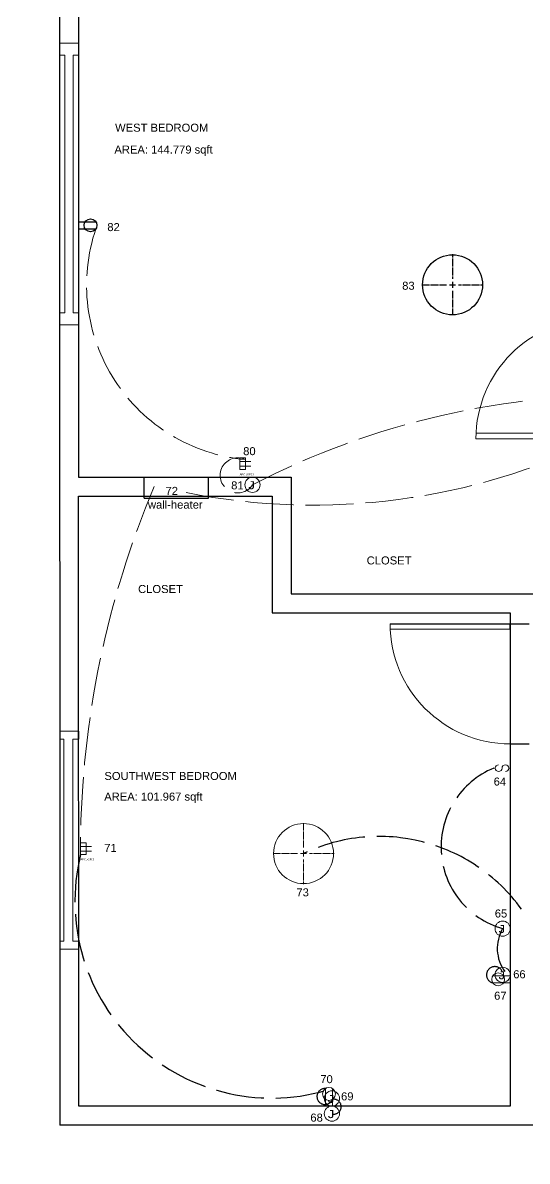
# Model space of a CAD drawing. Header units: inches. Extents: x 26 to 544, y -542 to 369.
# Drawn here: x 26 to 152, y -541.5 to -257.1 of the extents above; entities that cross this region are included whole.
import ezdxf

# ---------------------------------------------------------------- set-up
doc = ezdxf.new("R2010")
doc.units = ezdxf.units.IN
doc.header["$MEASUREMENT"] = 0
doc.linetypes.add('ACAD_ISO02W100', pattern=[15, 12, -3])
doc.linetypes.add('CENTER2', pattern=[1.125, 0.75, -0.125, 0.125, -0.125])
doc.layers.get('0').update_dxf_attribs({"color": 1, "lineweight": 9})
for name, color, linetype, lineweight in [('A201-Dimensions', 7, 'Continuous', 9), ('A201-Floorplan-2nd-floor', 7, 'Continuous', 9), ('A201-Text', 7, 'Continuous', 9), ('E201-Electrical-2nd-floor', 7, 'Continuous', 9)]:
    doc.layers.add(name, color=color, linetype=linetype, lineweight=lineweight)
doc.styles.add('Reg', font='Courier New.ttf', dxfattribs={"height": 1})
doc.styles.add('Small', font='Arial.ttf', dxfattribs={"height": 0.5})
doc.styles.get("Standard").update_dxf_attribs({"font": 'Arial.ttf', "height": 2})
doc.dimstyles.get("Standard").update_dxf_attribs({"dimtxt": 0.18, "dimasz": 0.1175, "dimexe": 0.18, "dimexo": 0.0625, "dimgap": 0.09, "dimtad": 0, "dimtoh": 1, "dimdec": 3, "dimzin": 0, "dimdsep": 46, "dimlunit": 4, "dimtxsty": 'Standard', "dimblk": 'ARCHTICK', "dimblk1": 'ARCHTICK', "dimblk2": 'ARCHTICK', "dimcen": 0.09, "dimadec": 1, "dimazin": 0, "dimtfac": 1, "dimtdec": 3, "dimtofl": 0, "dimtmove": 0, "dimatfit": 3, "dimfxl": 1, "dimtolj": 1, "dimtzin": 0, "dimarcsym": 0})

# ---------------------------------------------------------------- blocks, each defined once
blk = doc.blocks.new('L2-W-bedroom-door')
at = {"layer": 'A201-Floorplan-2nd-floor'}
for p, q in [((-186.19, -524.69), (-156.19, -524.69)), ((-156.19, -523.31), (-186.15, -523.31)), ((-156.19, -524.69), (-156.19, -523.31))]:
    blk.add_line(p, q, dxfattribs=at)
blk.add_arc((-156.19, -524.69), 30, 90, 180, dxfattribs=at)
blk = doc.blocks.new('L2-SW-bedroom-door')
at = {"layer": 'A201-Floorplan-2nd-floor', "lineweight": 30}
for p in [(-313.87, -549.41), (-283.87, -550.78)]:
    blk.add_line(p, (-283.87, -549.41), dxfattribs=at)
at = {"layer": 'A201-Floorplan-2nd-floor'}
blk.add_line((-313.87, -550.78), (-283.87, -550.78), dxfattribs=at)
blk.add_arc((-283.87, -549.41), 30, 180, 270, dxfattribs=at)
blk = doc.blocks.new('L2-SW-bedroom-window')
at = {"layer": 'A201-Floorplan-2nd-floor'}
for p, q in [((0, 54.5), (-4.75, 54.5)), ((0, 52.5), (0, 54.5)), ((-4.75, 52.5), (-3.72, 52.5)), ((-3.72, 2), (-3.72, 52.5)), ((-1.47, 2), (-1.47, 52.5)), ((-1.47, 52.5), (0, 52.5)), ((-3.72, 2), (-4.75, 2)), ((0, 0), (-4.75, 0)), ((0, 2), (-1.47, 2)), ((0, 0), (0, 2))]:
    blk.add_line(p, q, dxfattribs=at)
at = {"layer": 'A201-Floorplan-2nd-floor', "lineweight": 30}
for p, q in [((-4.75, 54.5), (-4.75, 52.5)), ((-4.75, 2), (-4.75, 0))]:
    blk.add_line(p, q, dxfattribs=at)
blk = doc.blocks.new('L2-SW-bedroom-switch')
at = {"layer": 'E201-Electrical-2nd-floor'}
for p, q in [((-3.74, 0, -48.38), (-4.11, 0, -48.38)), ((-0.37, 0, -48.38), (0, 0, -48.38))]:
    blk.add_line(p, q, dxfattribs=at)
for centre, start, end in [((-2.9, 0, -48.38), 90, 360), ((-1.22, 0, -48.38), 90, 180), ((-1.21, 0, -48.38), 270, 90)]:
    blk.add_arc(centre, 0.84, start, end, dxfattribs=at)
blk = doc.blocks.new('L2-j-box-66')
at = {"layer": 'E201-Electrical-2nd-floor'}
blk.add_circle((-1.9, 0, -34.5), 1.9, dxfattribs=at)
at = {"layer": 'E201-Electrical-2nd-floor', "lineweight": 5, "style": 'Reg'}
blk.add_text('J', height=2, dxfattribs=at).set_placement((-3.15, -1.11, -34.5))
blk = doc.blocks.new('L2-j-box-65')
at = {"layer": 'E201-Electrical-2nd-floor'}
blk.add_circle((-1.9, 0, -39.12), 1.9, dxfattribs=at)
at = {"layer": 'E201-Electrical-2nd-floor', "lineweight": 5, "style": 'Reg'}
blk.add_text('J', height=2, dxfattribs=at).set_placement((-3.15, -1.11, -39.12))
blk = doc.blocks.new('L2-duplex-67')
at = {"layer": 'E201-Electrical-2nd-floor'}
for p, q in [((0, 0, -16.88), (-4.39, 0, -16.88)), ((0, -1.73, -16.88), (-4.38, -1.73, -16.88))]:
    blk.add_line(p, q, dxfattribs=at)
blk.add_circle((-3.03, -0.86, -16.88), 1.61, dxfattribs=at)
blk = doc.blocks.new('L2-j-box-68')
at = {"layer": 'E201-Electrical-2nd-floor'}
blk.add_circle((0, -1.9, -71.88), 1.9, dxfattribs=at)
at = {"layer": 'E201-Electrical-2nd-floor', "lineweight": 5, "style": 'Reg'}
blk.add_text('J', height=2, dxfattribs=at).set_placement((-1.25, -3.01, -71.88))
blk = doc.blocks.new('L2-duplex-70')
at = {"layer": 'E201-Electrical-2nd-floor'}
for p, q in [((-1.73, -0.01, -17.62), (-1.73, 4.37, -17.62)), ((0, -0.01, -17.62), (0, 4.38, -17.62))]:
    blk.add_line(p, q, dxfattribs=at)
blk.add_circle((-0.86, 3.02, -17.62), 1.61, dxfattribs=at)
blk = doc.blocks.new('L2-wall-heater-72')
at = {"layer": 'E201-Electrical-2nd-floor', "lineweight": 30}
for p, q in [((0, 4.75, -9.75), (16, 4.75, -9.75)), ((0, -0.5, -9.75), (0, 4.75, -9.75)), ((16, -0.5, -9.75), (16, 4.75, -9.75)), ((0, 0, -9.75), (16, 0, -9.75)), ((0, -0.5, -9.75), (16, -0.5, -9.75))]:
    blk.add_line(p, q, dxfattribs=at)
blk = doc.blocks.new('L2-ceiling-led-73')
at = {"layer": 'E201-Electrical-2nd-floor', "linetype": 'CENTER2'}
for p, q in [((0, 8.37, -91.12), (0, 2.25, -91.12)), ((-7.62, 0.75, -91.12), (-1.5, 0.75, -91.12)), ((1.5, 0.75, -91.12), (7.62, 0.75, -91.12)), ((0, -0.75, -91.12), (0, -6.87, -91.12))]:
    blk.add_line(p, q, dxfattribs=at)
at = {"layer": 'E201-Electrical-2nd-floor', "linetype": 'Continuous'}
for p, q in [((-0.75, 0.75, -91.12), (0.75, 0.75, -91.12)), ((0, 1.5, -91.12), (0, 0, -91.12))]:
    blk.add_line(p, q, dxfattribs=at)
at = {"layer": 'E201-Electrical-2nd-floor'}
blk.add_circle((0, 0.75, -91.12), 7.5, dxfattribs=at)
blk = doc.blocks.new('L2-j-box-69')
at = {"layer": 'E201-Electrical-2nd-floor'}
blk.add_circle((0, 1.9), 1.9, dxfattribs=at)
at = {"layer": 'E201-Electrical-2nd-floor', "lineweight": 5, "style": 'Reg'}
blk.add_text('J', height=2, dxfattribs=at).set_placement((-1.25, 0.78))
blk = doc.blocks.new('L2-j-box-81')
at = {"layer": 'E201-Electrical-2nd-floor'}
blk.add_circle((0, -1.9, -5.25), 1.9, dxfattribs=at)
at = {"layer": 'E201-Electrical-2nd-floor', "lineweight": 5, "style": 'Reg'}
blk.add_text('J', height=2, dxfattribs=at).set_placement((-1.25, -3.01, -5.25))
blk = doc.blocks.new('_ArchTick')
at = {"color": 0, "linetype": 'ByBlock', "lineweight": 30, "const_width": 0.15}
blk.add_lwpolyline([(-0.5, -0.5), (0.5, 0.5)], dxfattribs=at)
blk = doc.blocks.new('*D114')
at = {"layer": 'A201-Dimensions', "color": 0, "lineweight": -2, "transparency": 16777216}
for p, q in [((375.41, 40.32), (375.41, 25.85)), ((527.75, 40.32), (527.75, 25.85)), ((375.41, 26.03), (447.42, 26.03)), ((527.75, 26.03), (455.74, 26.03))]:
    blk.add_line(p, q, dxfattribs=at)
at = {"layer": 'A201-Dimensions', "color": 0, "lineweight": -2, "transparency": 16777216, "xscale": 0.1175, "yscale": 0.1175, "zscale": 0.1175, "rotation": 180}
blk.add_blockref('_ArchTick', (375.41, 26.03), dxfattribs=at)
at = {"layer": 'A201-Dimensions', "color": 0, "lineweight": -2, "transparency": 16777216, "xscale": 0.1175, "yscale": 0.1175, "zscale": 0.1175}
blk.add_blockref('_ArchTick', (527.75, 26.03), dxfattribs=at)
at = {"layer": 'A201-Dimensions', "color": 0, "lineweight": 5, "transparency": 16777216, "insert": (451.58, 26.03), "char_height": 2, "attachment_point": 5, "rotation": 180}
blk.add_mtext('\\A1;12\'-8{\\H1x;\\S3/8;}"', dxfattribs=at)
blk = doc.blocks.new('*D115')
at = {"layer": 'A201-Dimensions', "color": 0, "lineweight": -2, "transparency": 16777216}
for p, q in [((375.47, 88.29), (381.14, 88.29)), ((380.96, 88.29), (380.96, 68.58)), ((380.96, 40.38), (380.96, 60.08)), ((375.47, 40.38), (381.14, 40.38))]:
    blk.add_line(p, q, dxfattribs=at)
at = {"layer": 'A201-Dimensions', "color": 0, "lineweight": -2, "transparency": 16777216, "xscale": 0.1175, "yscale": 0.1175, "zscale": 0.1175}
for p, rotation in [((380.96, 88.29), 90), ((380.96, 40.38), 270)]:
    blk.add_blockref('_ArchTick', p, dxfattribs=dict(at, rotation=rotation))
at = {"layer": 'A201-Dimensions', "color": 0, "lineweight": 5, "transparency": 16777216, "insert": (380.96, 64.33), "char_height": 2, "attachment_point": 5, "rotation": 90}
blk.add_mtext('\\A1;3\'-11{\\H1x;\\S7/8;}"', dxfattribs=at)
blk = doc.blocks.new('*D116')
at = {"layer": 'A201-Dimensions', "color": 0, "lineweight": -2, "transparency": 16777216}
for p, q in [((527.81, 147.75), (541.72, 147.75)), ((541.54, 147.75), (541.54, 98.32)), ((541.54, 40.38), (541.54, 89.81)), ((527.81, 40.38), (541.72, 40.38))]:
    blk.add_line(p, q, dxfattribs=at)
at = {"layer": 'A201-Dimensions', "color": 0, "lineweight": -2, "transparency": 16777216, "xscale": 0.1175, "yscale": 0.1175, "zscale": 0.1175}
for p, rotation in [((541.54, 147.75), 90), ((541.54, 40.38), 270)]:
    blk.add_blockref('_ArchTick', p, dxfattribs=dict(at, rotation=rotation))
at = {"layer": 'A201-Dimensions', "color": 0, "lineweight": 5, "transparency": 16777216, "insert": (541.54, 94.07), "char_height": 2, "attachment_point": 5, "rotation": 90}
blk.add_mtext('\\A1;8\'-11{\\H1x;\\S3/8;}"', dxfattribs=at)
blk = doc.blocks.new('*D126')
at = {"layer": 'A201-Dimensions', "color": 0, "lineweight": -2, "transparency": 16777216}
for p, q in [((95.41, 351.88), (95.41, 367.08)), ((95.41, 366.9), (238.71, 366.9)), ((390.6, 366.9), (247.31, 366.9)), ((390.6, 351.88), (390.6, 367.08))]:
    blk.add_line(p, q, dxfattribs=at)
at = {"layer": 'A201-Dimensions', "color": 0, "lineweight": -2, "transparency": 16777216, "xscale": 0.1175, "yscale": 0.1175, "zscale": 0.1175, "rotation": 180}
blk.add_blockref('_ArchTick', (95.41, 366.9), dxfattribs=at)
at = {"layer": 'A201-Dimensions', "color": 0, "lineweight": -2, "transparency": 16777216, "xscale": 0.1175, "yscale": 0.1175, "zscale": 0.1175}
blk.add_blockref('_ArchTick', (390.6, 366.9), dxfattribs=at)
at = {"layer": 'A201-Dimensions', "color": 0, "lineweight": 5, "transparency": 16777216, "insert": (243.01, 366.9), "char_height": 2, "attachment_point": 5, "rotation": 180}
blk.add_mtext('\\A1;24\'-7{\\H1x;\\S1/4;}"', dxfattribs=at)
blk = doc.blocks.new('*D128')
at = {"layer": 'A201-Dimensions', "color": 0, "lineweight": -2, "transparency": 16777216}
for p, q in [((404.56, 147.69), (404.56, 140.23)), ((527.75, 147.69), (527.75, 140.23)), ((404.56, 140.41), (461.97, 140.41)), ((527.75, 140.41), (470.35, 140.41))]:
    blk.add_line(p, q, dxfattribs=at)
at = {"layer": 'A201-Dimensions', "color": 0, "lineweight": -2, "transparency": 16777216, "xscale": 0.1175, "yscale": 0.1175, "zscale": 0.1175, "rotation": 180}
blk.add_blockref('_ArchTick', (404.56, 140.41), dxfattribs=at)
at = {"layer": 'A201-Dimensions', "color": 0, "lineweight": -2, "transparency": 16777216, "xscale": 0.1175, "yscale": 0.1175, "zscale": 0.1175}
blk.add_blockref('_ArchTick', (527.75, 140.41), dxfattribs=at)
at = {"layer": 'A201-Dimensions', "color": 0, "lineweight": 5, "transparency": 16777216, "insert": (466.16, 140.41), "char_height": 2, "attachment_point": 5, "rotation": 180}
blk.add_mtext('\\A1;10\'-3{\\H1x;\\S1/4;}"', dxfattribs=at)
blk = doc.blocks.new('*D129')
at = {"layer": 'A201-Dimensions', "color": 0, "lineweight": -2, "transparency": 16777216}
for p, q in [((404.63, 147.75), (414.01, 147.75)), ((413.83, 147.75), (413.83, 122.32)), ((413.83, 88.29), (413.83, 113.73)), ((404.63, 88.29), (414.01, 88.29))]:
    blk.add_line(p, q, dxfattribs=at)
at = {"layer": 'A201-Dimensions', "color": 0, "lineweight": -2, "transparency": 16777216, "xscale": 0.1175, "yscale": 0.1175, "zscale": 0.1175}
for p, rotation in [((413.83, 147.75), 90), ((413.83, 88.29), 270)]:
    blk.add_blockref('_ArchTick', p, dxfattribs=dict(at, rotation=rotation))
at = {"layer": 'A201-Dimensions', "color": 0, "lineweight": 5, "transparency": 16777216, "insert": (413.83, 118.02), "char_height": 2, "attachment_point": 5, "rotation": 90}
blk.add_mtext('\\A1;4\'-11{\\H1x;\\S1/2;}"', dxfattribs=at)
blk = doc.blocks.new('*D130')
at = {"layer": 'A201-Dimensions', "color": 0, "lineweight": -2, "transparency": 16777216}
for p, q in [((399.75, 169.19), (394.86, 169.19)), ((395.04, 169.19), (395.04, 134.59)), ((395.04, 93.04), (395.04, 127.63)), ((399.75, 93.04), (394.86, 93.04))]:
    blk.add_line(p, q, dxfattribs=at)
at = {"layer": 'A201-Dimensions', "color": 0, "lineweight": -2, "transparency": 16777216, "xscale": 0.1175, "yscale": 0.1175, "zscale": 0.1175}
for p, rotation in [((395.04, 169.19), 90), ((395.04, 93.04), 270)]:
    blk.add_blockref('_ArchTick', p, dxfattribs=dict(at, rotation=rotation))
at = {"layer": 'A201-Dimensions', "color": 0, "lineweight": 5, "transparency": 16777216, "insert": (395.04, 131.11), "char_height": 2, "attachment_point": 5, "rotation": 90}
blk.add_mtext('\\A1;6\'-4{\\H1x;\\S1/8;}"', dxfattribs=at)
blk = doc.blocks.new('*D131')
at = {"layer": 'A201-Dimensions', "color": 0, "lineweight": -2, "transparency": 16777216}
for p, q in [((370.6, 93.04), (364.45, 93.04)), ((364.63, 93.04), (364.63, 69.32)), ((364.63, 40.02), (364.63, 63.74)), ((370.6, 40.02), (364.45, 40.02))]:
    blk.add_line(p, q, dxfattribs=at)
at = {"layer": 'A201-Dimensions', "color": 0, "lineweight": -2, "transparency": 16777216, "xscale": 0.1175, "yscale": 0.1175, "zscale": 0.1175}
for p, rotation in [((364.63, 93.04), 90), ((364.63, 40.02), 270)]:
    blk.add_blockref('_ArchTick', p, dxfattribs=dict(at, rotation=rotation))
at = {"layer": 'A201-Dimensions', "color": 0, "lineweight": 5, "transparency": 16777216, "insert": (364.63, 66.53), "char_height": 2, "attachment_point": 5, "rotation": 90}
blk.add_mtext('\\A1;4\'-5"', dxfattribs=at)
blk = doc.blocks.new('*D144')
at = {"layer": 'A201-Dimensions', "color": 0, "lineweight": -2, "transparency": 16777216}
for p, q in [((226.53, 39.85), (226.53, 26.59)), ((370.66, 39.96), (370.66, 26.59)), ((226.53, 26.77), (294.44, 26.77)), ((370.66, 26.77), (302.75, 26.77))]:
    blk.add_line(p, q, dxfattribs=at)
at = {"layer": 'A201-Dimensions', "color": 0, "lineweight": -2, "transparency": 16777216, "xscale": 0.1175, "yscale": 0.1175, "zscale": 0.1175, "rotation": 180}
blk.add_blockref('_ArchTick', (226.53, 26.77), dxfattribs=at)
at = {"layer": 'A201-Dimensions', "color": 0, "lineweight": -2, "transparency": 16777216, "xscale": 0.1175, "yscale": 0.1175, "zscale": 0.1175}
blk.add_blockref('_ArchTick', (370.66, 26.77), dxfattribs=at)
at = {"layer": 'A201-Dimensions', "color": 0, "lineweight": 5, "transparency": 16777216, "insert": (298.6, 26.77), "char_height": 2, "attachment_point": 5, "rotation": 180}
blk.add_mtext('\\A1;12\'-0{\\H1x;\\S1/8;}"', dxfattribs=at)
blk = doc.blocks.new('L2-ceiling-led-83')
at = {"layer": 'E201-Electrical-2nd-floor', "linetype": 'CENTER2', "lineweight": -3}
for p, q in [((0, 7.62, -93.38), (0, 1.5, -93.38)), ((-7.62, 0, -93.38), (-1.5, 0, -93.38)), ((1.5, 0, -93.38), (7.62, 0, -93.38)), ((0, -1.5, -93.38), (0, -7.62, -93.38))]:
    blk.add_line(p, q, dxfattribs=at)
at = {"layer": 'E201-Electrical-2nd-floor', "linetype": 'Continuous', "lineweight": -3}
for p, q in [((-0.75, 0, -93.38), (0.75, 0, -93.38)), ((0, 0.75, -93.38), (0, -0.75, -93.38))]:
    blk.add_line(p, q, dxfattribs=at)
at = {"layer": 'E201-Electrical-2nd-floor', "lineweight": -3}
blk.add_circle((0, 0, -93.38), 7.5, dxfattribs=at)
blk = doc.blocks.new('L2-west-bedroom-window')
at = {"layer": 'A201-Floorplan-2nd-floor'}
for p, q in [((-4.75, 70.4), (-0.02, 70.4)), ((-3.45, 67.4), (-4.75, 67.4)), ((-3.45, 67.4), (-3.45, 3)), ((-0.02, 67.4), (-1.3, 67.4)), ((-1.3, 67.4), (-1.3, 3)), ((-4.75, 3), (-3.45, 3)), ((-1.3, 3), (0, 3)), ((0, 3), (0, 0)), ((0, 0), (-4.75, 0))]:
    blk.add_line(p, q, dxfattribs=at)
at = {"layer": 'A201-Floorplan-2nd-floor', "lineweight": 30}
for p, q in [((-4.75, 70.4), (-4.75, 67.4)), ((-0.02, 70.4), (-0.02, 67.4)), ((-4.75, 3), (-4.75, 0))]:
    blk.add_line(p, q, dxfattribs=at)
blk = doc.blocks.new('wall-gfci+afci')
at = {"layer": 'E201-Electrical-2nd-floor'}
for p, q in [((0, 2.91), (1.44, 2.91)), ((0, 0), (0, 2.91)), ((1.44, 0), (1.44, 2.91)), ((2.76, 2.03), (0, 2.03)), ((2.76, 0.87), (0, 0.87)), ((1.44, 0), (0, 0))]:
    blk.add_line(p, q, dxfattribs=at)
at = {"layer": 'E201-Electrical-2nd-floor', "lineweight": 5, "style": 'Small'}
blk.add_text('AFCI/GFCI', height=0.5, dxfattribs=at).set_placement((-0.04, -1.46))

msp = doc.modelspace()

# ---------------------------------------------------------------- linework, layer by layer
at = {"layer": 'A201-Floorplan-2nd-floor', "lineweight": -3}
for p, q in [((35.1678, -90.6913), (35.2654, -532.5022)), ((147.7548, -407.2729), (152.5048, -407.2729)), ((147.7548, -437.2729), (152.5048, -437.2729)), ((356.5673, -532.5022), (35.2654, -532.5022))]:
    msp.add_line(p, q, dxfattribs=at)
msp.add_lwpolyline([(39.9165, -226.5329), (39.9642, -370.6585), (93.0361, -370.6585), (93.0361, -399.8147), (169.1883, -399.8147), (169.1883, -226.5329)], close=True, dxfattribs=at)
msp.add_lwpolyline([(39.9423, -375.4085), (88.2861, -375.4085), (88.2861, -404.5647), (147.7548, -404.5647), (147.7548, -527.7522), (40.0161, -527.7522), (39.9657, -375.4085)], dxfattribs=at)
at = {"layer": 'E201-Electrical-2nd-floor', "lineweight": -3}
for p, q in [((39.9125, -306.8695), (44.2944, -306.8695)), ((39.9125, -308.6), (44.3039, -308.6))]:
    msp.add_line(p, q, dxfattribs=at)
msp.add_circle((42.9447, -307.7422), 1.6072, dxfattribs=at)
at = {"layer": 'E201-Electrical-2nd-floor', "linetype": 'ACAD_ISO02W100', "lineweight": 5}
for centre, radius, start, end in [((98.4975, -214.6294), 162.9976, 258.783325, 46.924452), ((85.7181, -322.7119), 43.7525, 161.183422, 264.689262), ((175.7361, -551.4328), 201.3034, 88.579914, 117.303024), ((79.704, -370.1961), 4.3843, 63.380045, 327.43426), ((274.5596, -463.9819), 234.1182, 157.136613, 179.525655)]:
    msp.add_arc(centre, radius, start, end, dxfattribs=at)
at = {"layer": 'E201-Electrical-2nd-floor', "linetype": 'ACAD_ISO02W100', "lineweight": -3}
for centre, radius, start, end in [((151.7299, -463.0084), 21.2615, 112.363018, 253.936478), ((115.0387, -504.2081), 43.8044, 35.808725, 115.557015), ((88.1993, -476.6078), 49.1522, 166.280784, 287.951408), ((154.2174, -488.3624), 9.7108, 149.540225, 216.501671), ((143.8859, -494.9855), 2.0621, 24.536275, 255.594543), ((101.4859, -525.3684), 1.996, 86.203909, 338.939015), ((103.6797, -527.9141), 1.8582, 261.604106, 100.264966)]:
    msp.add_arc(centre, radius, start, end, dxfattribs=at)

# ---------------------------------------------------------------- block references
at = {"lineweight": 5}
msp.add_blockref('L2-west-bedroom-window', (39.9516, -332.5978), dxfattribs=at)
at = {"lineweight": -3}
for name, p in [('L2-W-bedroom-door', (325.375, 163.6368)), ('L2-SW-bedroom-window', (40.0012, -488.5662)), ('L2-duplex-67', (147.7548, -495.2522, 16.875))]:
    msp.add_blockref(name, p, dxfattribs=at)
at = {"layer": 'A201-Floorplan-2nd-floor', "lineweight": -3}
msp.add_blockref('L2-SW-bedroom-door', (431.625, 142.1368), dxfattribs=at)
at = {"layer": 'E201-Electrical-2nd-floor', "lineweight": 5}
for name, p in [('L2-ceiling-led-83', (133.3445, -322.6, 93.375)), ('wall-gfci+afci', (80.2325, -368.7732)), ('L2-j-box-81', (83.399, -370.6585, 5.25)), ('wall-gfci+afci', (40.4494, -464.9507)), ('L2-j-box-69', (103.2236, -527.7522))]:
    msp.add_blockref(name, p, dxfattribs=at)
at = {"layer": 'E201-Electrical-2nd-floor', "lineweight": -3}
for name, p in [('L2-wall-heater-72', (56.3798, -375.4085, 9.75)), ('L2-SW-bedroom-switch', (147.7548, -443.346, 48.375)), ('L2-ceiling-led-73', (96.1411, -465.4397, 91.125)), ('L2-j-box-65', (147.7548, -483.4397, 39.125)), ('L2-j-box-66', (147.7548, -494.971, 34.5)), ('L2-duplex-70', (103.3486, -527.7481, 17.625)), ('L2-j-box-68', (103.2236, -527.7522, 71.875))]:
    msp.add_blockref(name, p, dxfattribs=at)

# ---------------------------------------------------------------- texts
at = {"layer": 'A201-Text', "lineweight": 5}
for s, p in [('WEST BEDROOM', (49.0847, -284.3537)), ('AREA: 144.779 sqft', (48.9089, -289.817)), ('CLOSET', (111.9095, -392.457)), ('CLOSET', (54.8229, -399.596)), ('SOUTHWEST BEDROOM', (46.4131, -446.296)), ('AREA: 101.967 sqft', (46.3717, -451.4548))]:
    msp.add_text(s, height=2, dxfattribs=at).set_placement(p)
at = {"layer": 'E201-Electrical-2nd-floor', "lineweight": 5}
for s, p in [('82', (47.1437, -309.1844)), ('83', (120.7655, -323.8366)), ('80', (81.0634, -365.1637)), ('81', (78.0643, -373.7076)), ('72', (61.6728, -375.0826)), ('wall-heater', (57.2872, -378.5135)), ('64', (143.607, -447.6907)), ('71', (46.3695, -464.2752)), ('73', (94.3563, -475.3754)), ('65', (143.8898, -480.6546)), ('66', (148.488, -495.8318)), ('67', (143.7258, -501.1918)), ('70', (100.3195, -522.0353)), ('69', (105.5034, -526.3333)), ('68', (97.8442, -531.6393))]:
    msp.add_text(s, height=2, dxfattribs=at).set_placement(p)

# ---------------------------------------------------------------- dimensions: what is measured, and where the dimension line sits
at = {"layer": 'A201-Dimensions', "lineweight": 5}
for base, p1, p2, picture, middle in [((366.8957, -390.6044), (351.8173, -95.4132), (351.8173, -390.6044), '*D126', (366.8957, -243.0088)), ((140.4063343097, -527.7522124542), (147.7548165256, -404.5647124542), (147.7548165256, -527.7522124542), '*D128', (140.4063343097, -466.1584624542))]:
    dim = msp.add_linear_dim(base=base, p1=p1, p2=p2, angle=90, dimstyle='Standard', dxfattribs=at)
    dim.commit()
    dim.dimension.update_dxf_attribs({"geometry": picture, "text_midpoint": middle})
for base, p1, p2, picture, middle in [((169.1883, -395.0417), (93.0361, -399.8147), (169.1883, -399.8147), '*D130', (131.1122, -395.0417)), ((147.7548, -413.8282), (88.2861, -404.5647), (147.7548, -404.5647), '*D129', (118.0204, -413.8282)), ((93.0361, -364.6255), (40.024, -370.6585), (93.0361, -370.6585), '*D131', (66.53, -364.6255)), ((88.2861, -380.955), (40.3798, -375.4085), (88.2861, -375.4085), '*D115', (64.3329, -380.955))]:
    dim = msp.add_linear_dim(base=base, p1=p1, p2=p2, dimstyle='Standard', dxfattribs=at)
    dim.commit()
    dim.dimension.update_dxf_attribs({"geometry": picture, "text_midpoint": middle})
dim = msp.add_linear_dim(base=(40.3798, -541.5388), p1=(147.7548, -527.7522), p2=(40.3798, -527.7522), dimstyle='Standard', dxfattribs=at)
dim.commit()
dim.dimension.update_dxf_attribs({"geometry": '*D116', "text_midpoint": (94.0673, -541.5388), "dimtype": 128})
for base, p1, p2, picture, middle in [((26.0312, -375.4085), (40.3798, -527.7522), (40.3798, -375.4085), '*D114', (26.0312, -451.5803)), ((26.7699, -370.6585), (39.9165, -226.5329), (40.024, -370.6585), '*D144', (26.7699, -298.5957))]:
    dim = msp.add_linear_dim(base=base, p1=p1, p2=p2, angle=90, dimstyle='Standard', dxfattribs=at)
    dim.commit()
    dim.dimension.update_dxf_attribs({"geometry": picture, "text_midpoint": middle, "dimtype": 128})

doc.saveas('drawing.dxf')
